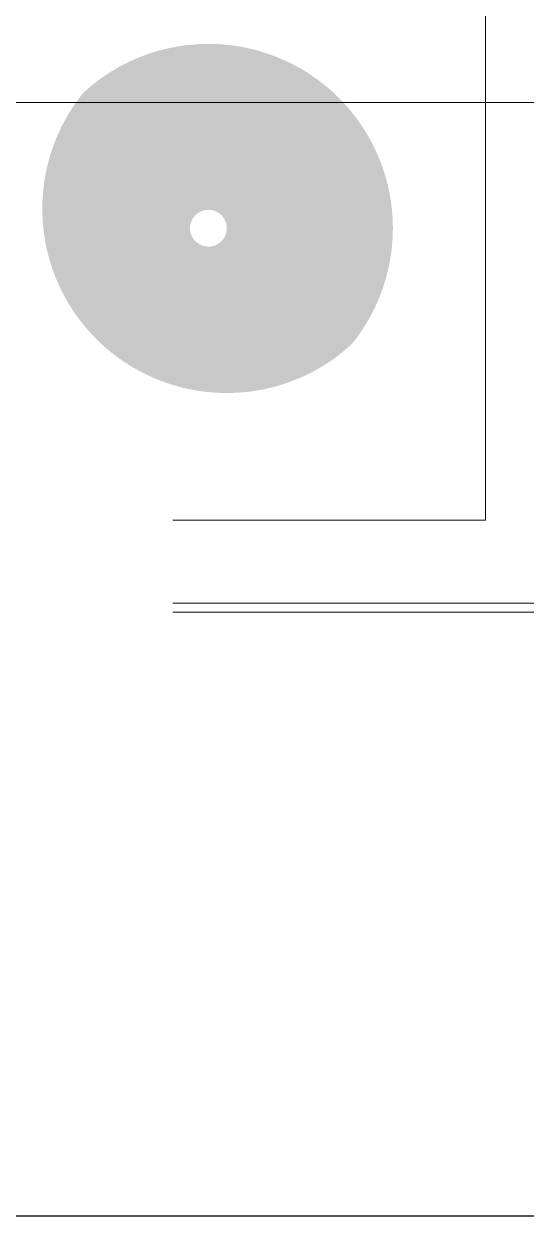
# Model space of a CAD drawing. Header units: centimetres. Extents: x 405464 to 563355, y 50011 to 66875.
# Drawn here: x 503758 to 504302, y 51111 to 52405 of the extents above; entities that cross this region are included whole.
import ezdxf

# ---------------------------------------------------------------- set-up
doc = ezdxf.new("R2010")
doc.units = ezdxf.units.CM
doc.linetypes.add('DASHDOT', pattern=[25.4, 12.7, -6.35, 0, -6.35])
doc.layers.get('0').update_dxf_attribs({"lineweight": 9})
for name, color, linetype, lineweight in [('0-KRCN-MİMARİ-220526', 8, 'Continuous', 9), ('0-KRCN-Z-ANTET', 71, 'Continuous', 30), ('A_Aks', 30, 'DASHDOT', 9), ('A_Tretuar', 33, 'Continuous', 9)]:
    doc.layers.add(name, color=color, linetype=linetype, lineweight=lineweight)

# ---------------------------------------------------------------- blocks, each defined once
blk = doc.blocks.new('a_aks')
at = {"layer": 'A_Aks', "color": 8, "ltscale": 200}
blk.add_line((-743.4, 57), (12633.6, 57), dxfattribs=at)
blk = doc.blocks.new('mimari_yeni_durum')
at = {"transparency": 33554559}
h = blk.add_hatch(color=8, dxfattribs=at)
h.dxf.hatch_style = 1
h.set_gradient(color1=(128, 128, 128), color2=(214, 214, 214), name='INVSPHERICAL')
h.paths.add_polyline_path([(-200.5, -79.4, 0.653656), (-536.1, 67.6, 0.171763), (-580.6, -58.2, 0.653656), (-245.1, -205.2, 0.171763)])
h.paths.add_polyline_path([(-420.5, -79.4, -1), (-380.5, -79.4, -1)], flags=16)
at = {"layer": 'A_Tretuar', "color": 8}
blk.add_line((-100, -396), (-100, 2237), dxfattribs=at)
for points in [[(50, -250), (50, -446, -0.414214), (0, -496), (-439.1, -496)], [(40, -250), (40, -446, -0.414214), (0, -486), (-439.1, -486)]]:
    blk.add_lwpolyline(points, format="xyb", dxfattribs=at)
blk.add_lwpolyline([(-100, -396), (-439.1, -396)], dxfattribs=at)
at = {"layer": 'A_Aks', "color": 8}
blk.add_blockref('a_aks', (0, 0), dxfattribs=at)
blk = doc.blocks.new('A$C9e52caec')
at = {"color": 8}
blk.add_blockref('mimari_yeni_durum', (0, 0), dxfattribs=at)

msp = doc.modelspace()

# ---------------------------------------------------------------- block references
at = {"layer": '0-KRCN-MİMARİ-220526', "rotation": 359.999999999997}
msp.add_blockref('A$C9e52caec', (504358.3, 52262.4, 74), dxfattribs=at)

# ---------------------------------------------------------------- next in the draw order: linework, layer by layer
at = {"layer": '0-KRCN-Z-ANTET'}
msp.add_lwpolyline([(503294.8, 57911.3), (518977.4, 57911.3), (518977.4, 51111.3), (503294.8, 51111.3)], close=True, dxfattribs=at)

doc.saveas('drawing.dxf')
